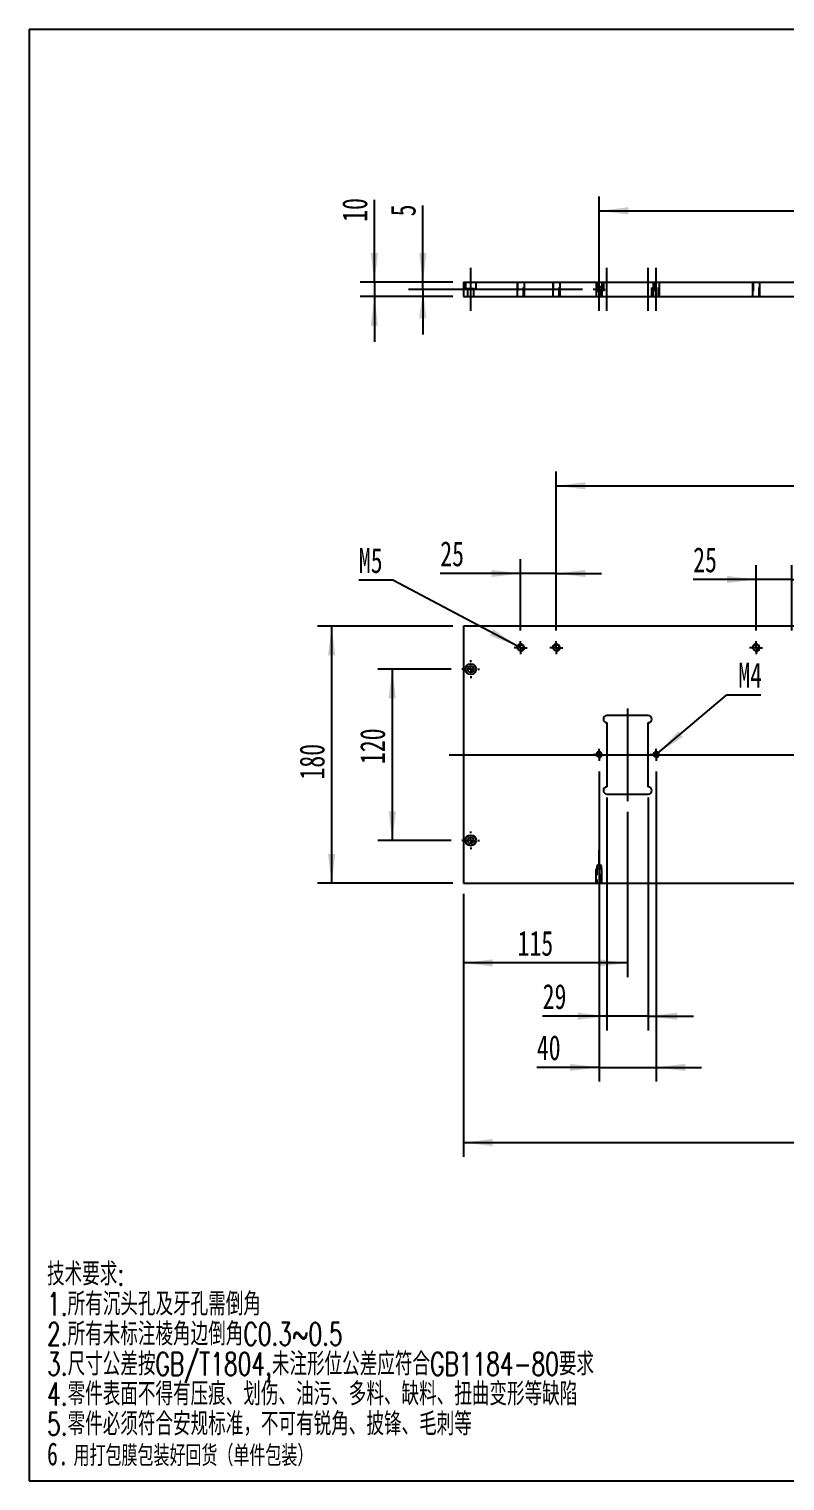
# Model space of a CAD drawing. Extents: x 2 to 292, y 3 to 207.
# Drawn here: x 2.2 to 108.2, y 3.1 to 206.6 of the extents above; entities that cross this region are included whole.
import ezdxf

# ---------------------------------------------------------------- set-up
doc = ezdxf.new("R2010")
doc.units = 0
for name, pattern in [('SLD-中心线', [34.29, 30.48, -1.27, 1.27, -1.27]), ('SLD-实线', [0]), ('SLD-虚线', [1.905, 1.27, -0.635])]:
    doc.linetypes.add(name, pattern=pattern)
doc.layers.get('0').update_dxf_attribs({"linetype": 'CONTINUOUS'})
for name, color, linetype in [('图层7', 7, 'SLD-实线'), ('图框', 7, 'SLD-实线'), ('粗实线', 7, 'SLD-实线')]:
    doc.layers.add(name, color=color, linetype=linetype)
doc.styles.add('SLDTEXTSTYLE0', font='TXT', dxfattribs={"width": 0.7, "bigfont": 'bigfont'})
doc.styles.add('SLDTEXTSTYLE2', font='TXT', dxfattribs={"width": 0.7})
doc.dimstyles.new('SLDDIMSTYLE0', dxfattribs={"dimtxt": 3.5, "dimasz": 4.08, "dimexe": 0, "dimexo": 0.0625, "dimgap": 0.875, "dimtad": 2, "dimlfac": 5, "dimrnd": 1e-09, "dimzin": 12, "dimtxsty": 'SLDTEXTSTYLE2', "dimsah": 1, "dimcen": 0.09, "dimazin": 3, "dimtfac": 1, "dimtofl": 0, "dimtmove": 0, "dimatfit": 3, "dimtolj": 1, "dimtzin": 12})
doc.dimstyles.new('SLDDIMSTYLE1', dxfattribs={"dimtxt": 3.5, "dimasz": 4.08, "dimexe": 0, "dimexo": 0.0625, "dimgap": 0.875, "dimtad": 2, "dimlfac": 5, "dimrnd": 1e-09, "dimzin": 12, "dimtxsty": 'SLDTEXTSTYLE2', "dimsah": 1, "dimcen": 0.09, "dimazin": 3, "dimtfac": 1, "dimtmove": 0, "dimatfit": 3, "dimtolj": 1, "dimtzin": 12})
doc.dimstyles.new('SLDDIMSTYLE2', dxfattribs={"dimtxt": 3.5, "dimasz": 4.08, "dimexe": 0, "dimexo": 0.0625, "dimgap": 0.875, "dimtad": 0, "dimtih": 1, "dimtoh": 1, "dimlfac": 5, "dimrnd": 1e-09, "dimzin": 12, "dimtxsty": 'SLDTEXTSTYLE2', "dimblk1": 'NONE', "dimsah": 1, "dimcen": 0, "dimazin": 3, "dimtfac": 1, "dimtmove": 0, "dimatfit": 3, "dimtolj": 1, "dimtzin": 12})

# ---------------------------------------------------------------- blocks, each defined once
blk = doc.blocks.new('SW_NOTE_3')
at = {"layer": '图层7', "color": 0, "attachment_point": 1}
for s, insert, char_height, style in [('\\M+18B5A术\\M+19776\\M+18B81:', (0, 4.13), 3.2, 'SLDTEXTSTYLE0'), ('1.\\M+18F8A\\M+1974C沉头\\M+18D45\\M+18B79\\M+189E5\\M+18D45\\M+18EF9\\M+1937C\\M+18A70', (0, -0.07), 3.2, 'SLDTEXTSTYLE0'), ('2.\\M+18F8A\\M+1974C\\M+196A2标\\M+1928D棱\\M+18A70边\\M+1937C\\M+18A70C0.3~0.5', (0, -4.27), 3.2, 'SLDTEXTSTYLE0'), ('3.\\M+18EDA\\M+190A1\\M+18CF6\\M+18DB7\\M+188C2GB/T1804,\\M+196A2\\M+1928D\\M+18C60\\M+188CA\\M+18CF6\\M+18DB7应\\M+19584\\M+18D87GB1184-80\\M+19776\\M+18B81', (0, -8.47), 3.2, 'SLDTEXTSTYLE0'), ('4.\\M+197EB\\M+18C8F\\M+1955C\\M+196CA\\M+19573\\M+193BE\\M+1974C压\\M+18DAD\\M+18141划伤\\M+18141\\M+196FB污\\M+18141\\M+191BD\\M+197BF\\M+18141\\M+1E39E\\M+197BF\\M+18141扭\\M+18BC8变\\M+18C60\\M+19399\\M+1E39E\\M+1E89C', (0, -12.67), 3.2, 'SLDTEXTSTYLE0'), ('5.\\M+197EB\\M+18C8F\\M+1954B须\\M+19584\\M+18D87\\M+188C0规标\\M+18F79\\M+18143\\M+19573\\M+189C2\\M+1974C锐\\M+18A70\\M+18141\\M+194E2锋\\M+18141\\M+196D1\\M+18E68\\M+19399', (0, -16.87), 3.2, 'SLDTEXTSTYLE0'), ('6.', (0, -21.07), 3.2, 'SLDTEXTSTYLE2'), ('\\M+19770\\M+191C5\\M+195EF\\M+1968C\\M+195EF\\M+19195\\M+18D44\\M+189F1货\\M+18169单\\M+18C8F\\M+195EF\\M+19195\\M+1816A', (3.72, -21.47), 2.91042, 'SLDTEXTSTYLE0')]:
    blk.add_mtext(s, dxfattribs=dict(at, insert=insert, char_height=char_height, style=style))
blk = doc.blocks.new('SW_NOTE_13')
at = {"layer": '图层7', "color": 0, "attachment_point": 1}
for s, insert, char_height, style in [('\\M+18B5A术\\M+19776\\M+18B81:', (0, 4.13), 3.2, 'SLDTEXTSTYLE0'), ('1.\\M+18F8A\\M+1974C沉头\\M+18D45\\M+18B79\\M+189E5\\M+18D45\\M+18EF9\\M+1937C\\M+18A70', (0, -0.07), 3.2, 'SLDTEXTSTYLE0'), ('2.\\M+18F8A\\M+1974C\\M+196A2标\\M+1928D棱\\M+18A70边\\M+1937C\\M+18A70C0.3~0.5', (0, -4.27), 3.2, 'SLDTEXTSTYLE0'), ('3.\\M+18EDA\\M+190A1\\M+18CF6\\M+18DB7\\M+188C2GB/T1804,\\M+196A2\\M+1928D\\M+18C60\\M+188CA\\M+18CF6\\M+18DB7应\\M+19584\\M+18D87GB1184-80\\M+19776\\M+18B81', (0, -8.47), 3.2, 'SLDTEXTSTYLE0'), ('4.\\M+197EB\\M+18C8F\\M+1955C\\M+196CA\\M+19573\\M+193BE\\M+1974C压\\M+18DAD\\M+18141划伤\\M+18141\\M+196FB污\\M+18141\\M+191BD\\M+197BF\\M+18141\\M+1E39E\\M+197BF\\M+18141扭\\M+18BC8变\\M+18C60\\M+19399\\M+1E39E\\M+1E89C', (0, -12.67), 3.2, 'SLDTEXTSTYLE0'), ('5.\\M+197EB\\M+18C8F\\M+1954B须\\M+19584\\M+18D87\\M+188C0规标\\M+18F79\\M+18143\\M+19573\\M+189C2\\M+1974C锐\\M+18A70\\M+18141\\M+194E2锋\\M+18141\\M+196D1\\M+18E68\\M+19399', (0, -16.87), 3.2, 'SLDTEXTSTYLE0'), ('6.', (0, -21.07), 3.2, 'SLDTEXTSTYLE2'), ('\\M+19770\\M+191C5\\M+195EF\\M+1968C\\M+195EF\\M+19195\\M+18D44\\M+189F1货\\M+18169单\\M+18C8F\\M+195EF\\M+19195\\M+1816A', (3.72, -21.47), 2.91042, 'SLDTEXTSTYLE0')]:
    blk.add_mtext(s, dxfattribs=dict(at, insert=insert, char_height=char_height, style=style))
blk = doc.blocks.new('_D')
at = {"layer": '图框', "color": 5}
for p, q in [((63.12, 85.37), (63.12, 48.52)), ((181.12, 85.37), (181.12, 48.52)), ((63.12, 50.52), (181.12, 50.52))]:
    blk.add_line(p, q, dxfattribs=at)
for points in [[(63.12, 50.52), (67.2, 50.01), (67.2, 51.03)], [(181.12, 50.52), (177.04, 51.03), (177.04, 50.01)]]:
    blk.add_solid(points, dxfattribs=at)
at = {"layer": '图框', "color": 5, "insert": (120.73, 55.03), "char_height": 3.5, "attachment_point": 1, "style": 'SLDTEXTSTYLE2'}
blk.add_mtext('590', dxfattribs=at)
blk = doc.blocks.new('_D_1')
at = {"layer": '图框', "color": 5}
for p, q in [((61.62, 122.87), (42.63, 122.87)), ((44.63, 122.87), (44.63, 86.87)), ((61.62, 86.87), (42.63, 86.87))]:
    blk.add_line(p, q, dxfattribs=at)
for points in [[(44.63, 122.87), (44.12, 118.79), (45.14, 118.79)], [(44.63, 86.87), (45.14, 90.95), (44.12, 90.95)]]:
    blk.add_solid(points, dxfattribs=at)
at = {"layer": '图框', "color": 5, "insert": (40.12, 101.39), "char_height": 3.5, "attachment_point": 1, "rotation": 90, "style": 'SLDTEXTSTYLE2'}
blk.add_mtext('180', dxfattribs=at)
blk = doc.blocks.new('_D_2')
at = {"layer": '图框', "color": 5}
for p, q in [((61.37, 116.87), (51.12, 116.87)), ((53.12, 116.87), (53.12, 92.87)), ((61.37, 92.87), (51.12, 92.87))]:
    blk.add_line(p, q, dxfattribs=at)
for points in [[(53.12, 116.87), (52.61, 112.79), (53.63, 112.79)], [(53.12, 92.87), (53.63, 96.95), (52.61, 96.95)]]:
    blk.add_solid(points, dxfattribs=at)
at = {"layer": '图框', "color": 5, "insert": (48.61, 103.56), "char_height": 3.5, "attachment_point": 1, "rotation": 90, "style": 'SLDTEXTSTYLE2'}
blk.add_mtext('120', dxfattribs=at)
blk = doc.blocks.new('_D_9')
at = {"layer": '图框', "color": 5}
for p, q in [((86.12, 96.87), (86.12, 73.69)), ((63.12, 85.37), (63.12, 73.69)), ((86.12, 75.69), (63.12, 75.69))]:
    blk.add_line(p, q, dxfattribs=at)
for points in [[(63.12, 75.69), (67.2, 75.18), (67.2, 76.2)], [(86.12, 75.69), (82.04, 76.2), (82.04, 75.18)]]:
    blk.add_solid(points, dxfattribs=at)
at = {"layer": '图框', "color": 5, "insert": (70.69, 80.2), "char_height": 3.5, "attachment_point": 1, "style": 'SLDTEXTSTYLE2'}
blk.add_mtext('115', dxfattribs=at)
blk = doc.blocks.new('_D_10')
at = {"layer": '图框', "color": 5}
for p, q in [((83.22, 98.87), (83.22, 66.23)), ((89.02, 98.87), (89.02, 66.23)), ((83.22, 68.23), (74.21, 68.23)), ((89.02, 68.23), (83.22, 68.23)), ((89.02, 68.23), (95.37, 68.23))]:
    blk.add_line(p, q, dxfattribs=at)
for points in [[(83.22, 68.23), (79.14, 68.74), (79.14, 67.72)], [(89.02, 68.23), (93.1, 67.72), (93.1, 68.74)]]:
    blk.add_solid(points, dxfattribs=at)
at = {"layer": '图框', "color": 5, "insert": (74.21, 72.74), "char_height": 3.5, "attachment_point": 1, "style": 'SLDTEXTSTYLE2'}
blk.add_mtext('29', dxfattribs=at)
blk = doc.blocks.new('_D_11')
at = {"layer": '图框', "color": 5}
for p, q in [((82.12, 102.54), (82.12, 59.06)), ((90.12, 102.54), (90.12, 59.06)), ((82.12, 61.06), (73.39, 61.06)), ((82.12, 61.06), (90.12, 61.06)), ((90.12, 61.06), (96.47, 61.06))]:
    blk.add_line(p, q, dxfattribs=at)
for points in [[(82.12, 61.06), (78.04, 61.56), (78.04, 60.55)], [(90.12, 61.06), (94.2, 60.55), (94.2, 61.56)]]:
    blk.add_solid(points, dxfattribs=at)
at = {"layer": '图框', "color": 5, "insert": (73.39, 65.57), "char_height": 3.5, "attachment_point": 1, "style": 'SLDTEXTSTYLE2'}
blk.add_mtext('40', dxfattribs=at)
blk = doc.blocks.new('_D_13')
at = {"layer": '图框', "color": 5}
for p, q in [((90.42, 105.12), (100.04, 113.26)), ((100.04, 113.26), (104.8, 113.26)), ((89.81, 104.61), (90.42, 105.12))]:
    blk.add_line(p, q, dxfattribs=at)
blk.add_solid([(90.42, 105.12), (93.87, 107.37), (93.21, 108.15)], dxfattribs=at)
at = {"layer": '图框', "color": 5, "insert": (101.63, 117.77), "char_height": 3.5, "attachment_point": 1, "style": 'SLDTEXTSTYLE2'}
blk.add_mtext('M4', dxfattribs=at)
blk = doc.blocks.new('_NONE')
blk = doc.blocks.new('_D_17')
at = {"layer": '图框', "color": 5}
for p, q in [((76.12, 122.29), (76.12, 144.56)), ((168.12, 122.29), (168.12, 144.56)), ((76.12, 142.56), (168.12, 142.56))]:
    blk.add_line(p, q, dxfattribs=at)
for points in [[(76.12, 142.56), (80.2, 142.05), (80.2, 143.06)], [(168.12, 142.56), (164.04, 143.06), (164.04, 142.05)]]:
    blk.add_solid(points, dxfattribs=at)
at = {"layer": '图框', "color": 5, "insert": (120.73, 147.07), "char_height": 3.5, "attachment_point": 1, "style": 'SLDTEXTSTYLE2'}
blk.add_mtext('460', dxfattribs=at)
blk = doc.blocks.new('_D_18')
at = {"layer": '图框', "color": 5}
for p, q in [((104.12, 122.29), (104.12, 131.43)), ((109.12, 122.29), (109.12, 131.43)), ((104.12, 129.43), (95.31, 129.43)), ((109.12, 129.43), (104.12, 129.43)), ((109.12, 129.43), (115.47, 129.43))]:
    blk.add_line(p, q, dxfattribs=at)
for points in [[(104.12, 129.43), (100.04, 129.94), (100.04, 128.92)], [(109.12, 129.43), (113.2, 128.92), (113.2, 129.94)]]:
    blk.add_solid(points, dxfattribs=at)
at = {"layer": '图框', "color": 5, "insert": (95.31, 133.94), "char_height": 3.5, "attachment_point": 1, "style": 'SLDTEXTSTYLE2'}
blk.add_mtext('25', dxfattribs=at)
blk = doc.blocks.new('_D_21')
at = {"layer": '图框', "color": 5}
for p, q in [((71.12, 122.29), (71.12, 132.28)), ((76.12, 122.29), (76.12, 132.28)), ((71.12, 130.28), (59.85, 130.28)), ((76.12, 130.28), (71.12, 130.28)), ((76.12, 130.28), (82.47, 130.28))]:
    blk.add_line(p, q, dxfattribs=at)
for points in [[(71.12, 130.28), (67.04, 130.78), (67.04, 129.77)], [(76.12, 130.28), (80.2, 129.77), (80.2, 130.78)]]:
    blk.add_solid(points, dxfattribs=at)
at = {"layer": '图框', "color": 5, "insert": (59.85, 134.79), "char_height": 3.5, "attachment_point": 1, "style": 'SLDTEXTSTYLE2'}
blk.add_mtext('25', dxfattribs=at)
blk = doc.blocks.new('_D_22')
at = {"layer": '图框', "color": 5}
for p, q in [((53.2, 129.33), (48.44, 129.33)), ((70.68, 120.1), (53.2, 129.33)), ((71.56, 119.63), (70.68, 120.1))]:
    blk.add_line(p, q, dxfattribs=at)
blk.add_solid([(70.68, 120.1), (67.31, 122.45), (66.83, 121.56)], dxfattribs=at)
at = {"layer": '图框', "color": 5, "insert": (48.44, 133.84), "char_height": 3.5, "attachment_point": 1, "style": 'SLDTEXTSTYLE2'}
blk.add_mtext('M5', dxfattribs=at)
blk = doc.blocks.new('SW_CENTERMARKSYMBOL_0')
at = {"layer": '图框', "color": 0}
for p, q in [((-0.5, 0), (-0.83, 0)), ((0, 0), (-0.5, 0)), ((0, 0.5), (0, 0.83)), ((0, 0), (0, 0.5)), ((0, 0), (0, -0.5)), ((0, 0), (0.5, 0)), ((0.5, 0), (0.83, 0)), ((0, -0.5), (0, -0.83))]:
    blk.add_line(p, q, dxfattribs=at)
blk = doc.blocks.new('SW_CENTERMARKSYMBOL_1')
at = {"layer": '图框', "color": 0}
for p, q in [((-0.5, 0), (-0.83, 0)), ((0, 0), (-0.5, 0)), ((0, 0.5), (0, 0.83)), ((0, 0), (0, 0.5)), ((0, 0), (0, -0.5)), ((0, 0), (0.5, 0)), ((0.5, 0), (0.83, 0)), ((0, -0.5), (0, -0.83))]:
    blk.add_line(p, q, dxfattribs=at)
blk = doc.blocks.new('SW_CENTERMARKSYMBOL_8')
at = {"layer": '图框', "color": 0}
for p, q in [((-1, 0), (-1.25, 0)), ((0, 0), (-0.5, 0)), ((0, 1), (0, 1.25)), ((0, 0), (0, 0.5)), ((0, 0), (0, -0.5)), ((0, 0), (0.5, 0)), ((1, 0), (1.25, 0)), ((0, -1), (0, -1.25))]:
    blk.add_line(p, q, dxfattribs=at)
blk = doc.blocks.new('SW_CENTERMARKSYMBOL_9')
at = {"layer": '图框', "color": 0}
for p, q in [((-1, 0), (-1.25, 0)), ((0, 0), (-0.5, 0)), ((0, 1), (0, 1.25)), ((0, 0), (0, 0.5)), ((0, 0), (0, -0.5)), ((0, 0), (0.5, 0)), ((1, 0), (1.25, 0)), ((0, -1), (0, -1.25))]:
    blk.add_line(p, q, dxfattribs=at)
blk = doc.blocks.new('SW_CENTERMARKSYMBOL_10')
at = {"layer": '图框', "color": 0}
for p, q in [((-0.5, 0), (-0.92, 0)), ((0, 0), (-0.5, 0)), ((0, 0.5), (0, 0.92)), ((0, 0), (0, 0.5)), ((0, 0), (0, -0.5)), ((0, 0), (0.5, 0)), ((0.5, 0), (0.92, 0)), ((0, -0.5), (0, -0.92))]:
    blk.add_line(p, q, dxfattribs=at)
blk = doc.blocks.new('SW_CENTERMARKSYMBOL_11')
at = {"layer": '图框', "color": 0}
for p, q in [((-0.5, 0), (-0.92, 0)), ((0, 0), (-0.5, 0)), ((0, 0.5), (0, 0.92)), ((0, 0), (0, 0.5)), ((0, 0), (0, -0.5)), ((0, 0), (0.5, 0)), ((0.5, 0), (0.92, 0)), ((0, -0.5), (0, -0.92))]:
    blk.add_line(p, q, dxfattribs=at)
blk = doc.blocks.new('SW_CENTERMARKSYMBOL_12')
at = {"layer": '图框', "color": 0}
for p, q in [((-0.5, 0), (-0.92, 0)), ((0, 0), (-0.5, 0)), ((0, 0.5), (0, 0.92)), ((0, 0), (0, 0.5)), ((0, 0), (0, -0.5)), ((0, 0), (0.5, 0)), ((0.5, 0), (0.92, 0)), ((0, -0.5), (0, -0.92))]:
    blk.add_line(p, q, dxfattribs=at)
blk = doc.blocks.new('_D_24')
at = {"layer": '图框', "color": 5}
for p, q in [((82.12, 171.59), (82.12, 183.09)), ((162.12, 172.42), (162.12, 183.09)), ((82.12, 181.09), (162.12, 181.09))]:
    blk.add_line(p, q, dxfattribs=at)
for points in [[(82.12, 181.09), (86.2, 180.58), (86.2, 181.6)], [(162.12, 181.09), (158.04, 181.6), (158.04, 180.58)]]:
    blk.add_solid(points, dxfattribs=at)
at = {"layer": '图框', "color": 5, "insert": (119.89, 185.6), "char_height": 3.5, "attachment_point": 1, "style": 'SLDTEXTSTYLE2'}
blk.add_mtext('400', dxfattribs=at)
blk = doc.blocks.new('_D_25')
at = {"layer": '图框', "color": 5}
for p, q in [((50.62, 171.09), (50.62, 182.62)), ((61.62, 171.09), (48.62, 171.09)), ((50.62, 171.09), (50.62, 169.09)), ((61.62, 169.09), (48.62, 169.09)), ((50.62, 169.09), (50.62, 162.74))]:
    blk.add_line(p, q, dxfattribs=at)
for points in [[(50.62, 171.09), (51.13, 175.17), (50.11, 175.17)], [(50.62, 169.09), (50.11, 165.01), (51.13, 165.01)]]:
    blk.add_solid(points, dxfattribs=at)
at = {"layer": '图框', "color": 5, "insert": (46.11, 179.55), "char_height": 3.5, "attachment_point": 1, "rotation": 90, "style": 'SLDTEXTSTYLE2'}
blk.add_mtext('10', dxfattribs=at)
blk = doc.blocks.new('_D_26')
at = {"layer": '图框', "color": 5}
for p, q in [((57.41, 171.09), (57.41, 181.86)), ((61.62, 171.09), (55.41, 171.09)), ((57.41, 170.09), (57.41, 171.09)), ((79.79, 170.09), (55.41, 170.09)), ((57.41, 170.09), (57.41, 163.74))]:
    blk.add_line(p, q, dxfattribs=at)
for points in [[(57.41, 171.09), (57.92, 175.17), (56.9, 175.17)], [(57.41, 170.09), (56.9, 166.01), (57.92, 166.01)]]:
    blk.add_solid(points, dxfattribs=at)
at = {"layer": '图框', "color": 5, "insert": (52.9, 180.32), "char_height": 3.5, "attachment_point": 1, "rotation": 90, "style": 'SLDTEXTSTYLE2'}
blk.add_mtext('5', dxfattribs=at)
blk = doc.blocks.new('SW_CENTERMARKSYMBOL_20')
at = {"layer": '图框', "color": 0}
for p, q in [((-0.5, 0), (-0.83, 0)), ((0, 0), (-0.5, 0)), ((0, 0.5), (0, 0.83)), ((0, 0), (0, 0.5)), ((0, 0), (0, -0.5)), ((0, 0), (0.5, 0)), ((0.5, 0), (0.83, 0)), ((0, -0.5), (0, -0.83))]:
    blk.add_line(p, q, dxfattribs=at)

msp = doc.modelspace()

# ---------------------------------------------------------------- linework, layer by layer
at = {"color": 7, "linetype": 'SLD-实线'}
for p, q in [((63.1191, 171.0875), (63.1191, 169.0875)), ((63.1191, 171.0875), (181.1191, 171.0875)), ((70.6191, 171.0875), (70.6191, 169.0875)), ((71.6191, 171.0875), (71.6191, 169.0875)), ((75.6191, 171.0875), (75.6191, 169.0875)), ((76.6191, 171.0875), (76.6191, 169.0875)), ((81.7191, 171.0875), (81.7191, 169.0875)), ((82.5191, 171.0875), (82.5191, 169.0875)), ((89.7191, 171.0875), (89.7191, 169.0875)), ((90.5191, 171.0875), (90.5191, 169.0875)), ((103.6191, 171.0875), (103.6191, 169.0875)), ((104.6191, 171.0875), (104.6191, 169.0875)), ((63.1191, 169.0875), (181.1191, 169.0875)), ((63.1191, 122.8659), (63.1191, 86.8659)), ((181.1191, 122.8659), (63.1191, 122.8659)), ((89.0191, 110.3659), (83.2191, 110.3659)), ((83.2191, 109.3659), (83.2191, 100.3659)), ((89.0191, 100.3659), (89.0191, 109.3659)), ((83.2191, 99.3659), (89.0191, 99.3659)), ((81.7191, 86.8659), (81.7191, 88.8659)), ((82.5191, 86.8659), (82.5191, 88.8659)), ((63.1191, 86.8659), (181.1191, 86.8659))]:
    msp.add_line(p, q, dxfattribs=at)
at = {"color": 7, "linetype": 'SLD-虚线'}
for p, q in [((63.3691, 171.0875), (63.3691, 170.1875)), ((64.8691, 170.1875), (64.8691, 171.0875)), ((70.6991, 171.0875), (70.6991, 169.0875)), ((71.5391, 169.0875), (71.5391, 171.0875)), ((75.6991, 171.0875), (75.6991, 169.0875)), ((76.5391, 169.0875), (76.5391, 171.0875)), ((81.7891, 171.0875), (81.7891, 169.0875)), ((82.4491, 169.0875), (82.4491, 171.0875)), ((82.7191, 171.0875), (82.7191, 169.0875)), ((83.2191, 169.0875), (83.2191, 171.0875)), ((89.0191, 169.0875), (89.0191, 171.0875)), ((89.5191, 169.0875), (89.5191, 171.0875)), ((89.7891, 171.0875), (89.7891, 169.0875)), ((90.4491, 169.0875), (90.4491, 171.0875)), ((103.6991, 171.0875), (103.6991, 169.0875)), ((104.5391, 169.0875), (104.5391, 171.0875)), ((63.3691, 170.1875), (64.8691, 170.1875)), ((63.6691, 170.1875), (63.6691, 169.0875)), ((64.5691, 169.0875), (64.5691, 170.1875)), ((82.5191, 88.8659), (81.7191, 88.8659)), ((82.1191, 89.4842), (81.7891, 89.2859)), ((82.4491, 89.2859), (81.7891, 89.2859)), ((81.7891, 89.2859), (81.7891, 86.8659)), ((82.4491, 89.2859), (82.1191, 89.4842)), ((82.4491, 86.8659), (82.4491, 89.2859))]:
    msp.add_line(p, q, dxfattribs=at)
at = {"color": 7, "linetype": 'SLD-实线'}
for centre, radius in [((82.1191, 170.0875), 0.33), ((71.1191, 119.8659), 0.42), ((76.1191, 119.8659), 0.42), ((104.1191, 119.8659), 0.42), ((64.1191, 116.8659), 0.75), ((64.1191, 116.8659), 0.45), ((82.1191, 104.8659), 0.33), ((90.1191, 104.8659), 0.33), ((64.1191, 92.8659), 0.75), ((64.1191, 92.8659), 0.45)]:
    msp.add_circle(centre, radius, dxfattribs=at)
for centre, radius, start, end in [((82.1191, 170.0875), 0.4, 255, 195), ((71.1191, 119.8659), 0.5, 255, 195), ((76.1191, 119.8659), 0.5, 255, 195), ((104.1191, 119.8659), 0.5, 255, 195), ((83.2191, 109.8659), 0.5, 90, 270), ((89.0191, 109.8659), 0.5, 270, 90), ((82.1191, 104.8659), 0.4, 255, 195), ((90.1191, 104.8659), 0.4, 255, 195), ((83.2191, 99.8659), 0.5, 90, 270), ((89.0191, 99.8659), 0.5, 270, 90)]:
    msp.add_arc(centre, radius, start, end, dxfattribs=at)
at = {"layer": '图框', "color": 5, "linetype": 'SLD-中心线', "ltscale": 2}
for p, q in [((64.1191, 170.1875), (64.1191, 173.0875)), ((82.1191, 167.0875), (82.1191, 173.0875)), ((83.2191, 167.0875), (83.2191, 173.0875)), ((89.0191, 167.0875), (89.0191, 173.0875)), ((90.1191, 167.0875), (90.1191, 173.0875)), ((64.1191, 167.0875), (64.1191, 170.1875)), ((86.1191, 111.3659), (86.1191, 98.3659)), ((61.1191, 104.8659), (183.1191, 104.8659)), ((82.1191, 89.2859), (82.1191, 91.4842)), ((82.1191, 89.2859), (82.1191, 84.8659))]:
    msp.add_line(p, q, dxfattribs=at)
at = {"layer": '粗实线', "color": 5}
for p, q in [((2.2034, 206.5709), (2.2034, 3.096)), ((2.2034, 206.5709), (292.2034, 206.5709)), ((2.2034, 3.096), (292.2034, 3.096))]:
    msp.add_line(p, q, dxfattribs=at)

# ---------------------------------------------------------------- block references
at = {"layer": '图层7', "color": 5}
for name in ['SW_NOTE_3', 'SW_NOTE_13']:
    msp.add_blockref(name, (4.7282, 29.5618), dxfattribs=at)
at = {"layer": '图框', "color": 5}
for name, p in [('SW_CENTERMARKSYMBOL_20', (82.1191, 170.0875)), ('SW_CENTERMARKSYMBOL_10', (71.1191, 119.8659)), ('SW_CENTERMARKSYMBOL_11', (76.1191, 119.8659)), ('SW_CENTERMARKSYMBOL_12', (104.1191, 119.8659)), ('SW_CENTERMARKSYMBOL_9', (64.1191, 116.8659)), ('SW_CENTERMARKSYMBOL_1', (82.1191, 104.8659)), ('SW_CENTERMARKSYMBOL_0', (90.1191, 104.8659)), ('SW_CENTERMARKSYMBOL_8', (64.1191, 92.8659))]:
    msp.add_blockref(name, p, dxfattribs=at)

# ---------------------------------------------------------------- dimensions: what is measured, and where the dimension line sits
for base, p1, p2, dimstyle, picture, middle in [((162.1191, 181.0875), (82.1191, 170.0875), (162.1191, 170.9175), 'SLDDIMSTYLE0', '_D_24', (122.1945, 181.0875)), ((168.1191, 142.556), (76.1191, 120.7859), (168.1191, 120.7859), 'SLDDIMSTYLE0', '_D_17', (123.036, 142.556)), ((71.1191, 130.2752), (76.1191, 120.7859), (71.1191, 120.7859), 'SLDDIMSTYLE1', '_D_21', (61.3891, 130.2752)), ((104.1191, 129.4272), (109.1191, 120.7859), (104.1191, 120.7859), 'SLDDIMSTYLE1', '_D_18', (96.8475, 129.4272)), ((90.1191, 61.0567), (82.1191, 104.0359), (90.1191, 104.0359), 'SLDDIMSTYLE1', '_D_11', (74.9259, 61.0567)), ((83.2191, 68.23), (89.0191, 100.3659), (83.2191, 100.3659), 'SLDDIMSTYLE1', '_D_10', (75.7458, 68.23)), ((63.1191, 75.6913), (86.1191, 98.3659), (63.1191, 86.8659), 'SLDDIMSTYLE0', '_D_9', (72.9988, 75.6913))]:
    dim = msp.add_linear_dim(base=base, p1=p1, p2=p2, dimstyle=dimstyle, dxfattribs=at)
    dim.commit()
    dim.dimension.update_dxf_attribs({"geometry": picture, "text_midpoint": middle, "dimtype": 160})
for base, p1, p2, angle, dimstyle, picture, middle in [((50.6176, 169.0875), (63.1191, 171.0875), (63.1191, 169.0875), 90, 'SLDDIMSTYLE1', '_D_25', (50.6176, 181.0875)), ((57.4125, 171.0875), (81.2891, 170.0875), (63.1191, 171.0875), 90, 'SLDDIMSTYLE1', '_D_26', (57.4125, 181.0875)), ((44.632, 86.8659), (63.1191, 122.8659), (63.1191, 86.8659), 90, 'SLDDIMSTYLE0', '_D_1', (44.632, 103.6897)), ((53.1191, 92.8659), (62.8691, 116.8659), (62.8691, 92.8659), 90, 'SLDDIMSTYLE0', '_D_2', (53.1191, 105.8614)), ((181.1191, 50.5229), (63.1191, 86.8659), (181.1191, 86.8659), 0, 'SLDDIMSTYLE0', '_D', (123.036, 50.5229))]:
    dim = msp.add_linear_dim(base=base, p1=p1, p2=p2, angle=angle, dimstyle=dimstyle, dxfattribs=at)
    dim.commit()
    dim.dimension.update_dxf_attribs({"geometry": picture, "text_midpoint": middle, "dimtype": 160})
for p1, p2, picture, middle in [((71.5613, 119.6325), (70.677, 120.0994), '_D_22', (50.0276, 131.4932)), ((89.8137, 104.6076), (90.4246, 105.1242), '_D_13', (103.216, 115.425))]:
    dim = msp.add_diameter_dim_2p(p1=p1, p2=p2, dimstyle='SLDDIMSTYLE2', dxfattribs=at)
    dim.commit()
    dim.dimension.update_dxf_attribs({"geometry": picture, "text_midpoint": middle, "dimtype": 163})

doc.saveas('drawing.dxf')
